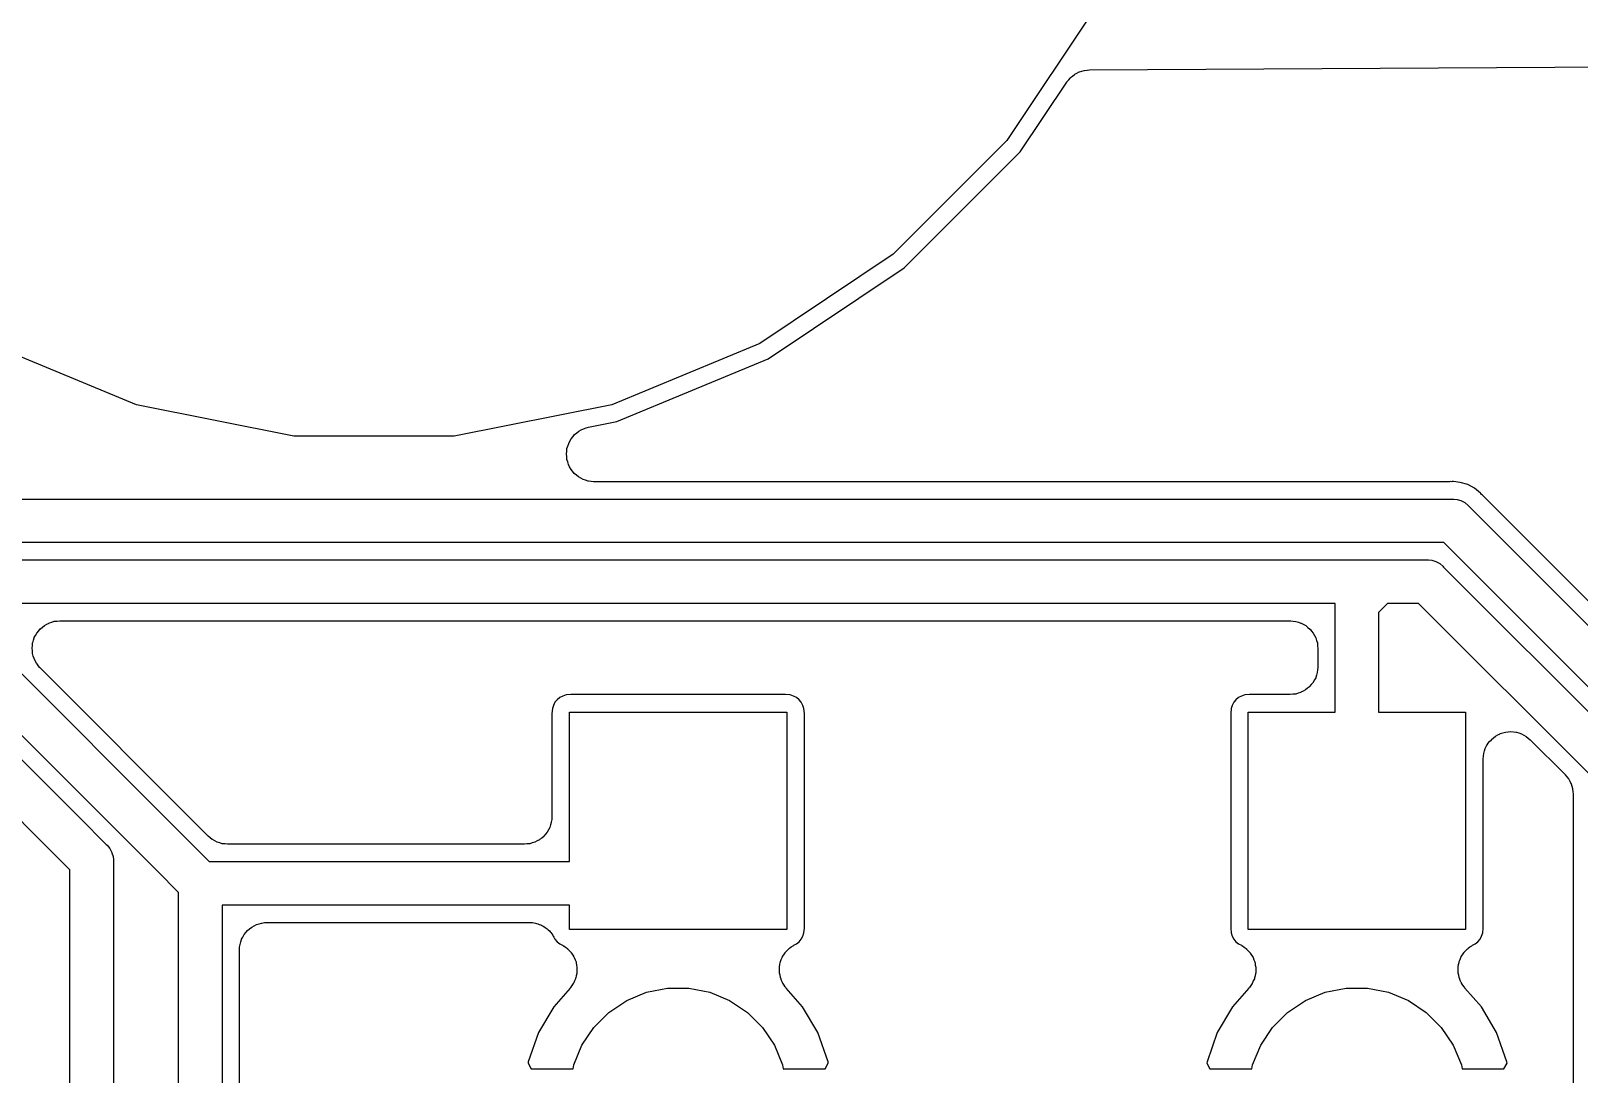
# Model space of a CAD drawing. Extents: x 115.8 to 161.5, y -138.1 to -92.5.
# Drawn here: x 150.52 to 157.65, y -108.52 to -103.72 of the extents above; entities that cross this region are included whole.
import ezdxf

# ---------------------------------------------------------------- set-up
doc = ezdxf.new("R2010")
doc.units = 0
doc.layers.add('BLACK', color=7, linetype='CONTINUOUS')

msp = doc.modelspace()

# ---------------------------------------------------------------- linework, layer by layer
at = {"layer": 'BLACK', "linetype": 'CONTINUOUS'}
for p, q in [((155.423, -103.606), (155.013, -104.22)), ((155.326, -103.915), (155.336, -103.91)), ((155.336, -103.91), (155.346, -103.904)), ((155.346, -103.904), (155.347, -103.904)), ((155.347, -103.904), (155.348, -103.903)), ((155.348, -103.903), (155.359, -103.9)), ((155.359, -103.9), (155.369, -103.897)), ((155.369, -103.897), (155.37, -103.897)), ((155.37, -103.897), (155.371, -103.897)), ((155.371, -103.897), (155.383, -103.896)), ((155.383, -103.896), (155.394, -103.894)), ((155.394, -103.894), (158.409, -103.877)), ((155.075, -104.271), (155.289, -103.951)), ((155.289, -103.951), (155.29, -103.949)), ((155.29, -103.949), (155.298, -103.941)), ((155.298, -103.941), (155.305, -103.932)), ((155.305, -103.932), (155.306, -103.931)), ((155.306, -103.93), (155.315, -103.923)), ((155.306, -103.931), (155.306, -103.93)), ((155.315, -103.923), (155.324, -103.916)), ((155.324, -103.916), (155.325, -103.916)), ((155.325, -103.916), (155.326, -103.915)), ((147.886, -104.083), (151.243, -107.439)), ((151.101, -107.581), (147.77, -104.25)), ((155.013, -104.22), (154.49, -104.743)), ((154.541, -104.805), (155.075, -104.271)), ((154.49, -104.743), (153.876, -105.153)), ((153.914, -105.224), (154.541, -104.805)), ((151.006, -105.436), (150.324, -105.153)), ((153.876, -105.153), (153.194, -105.436)), ((153.217, -105.513), (153.914, -105.224)), ((151.731, -105.58), (151.006, -105.436)), ((153.194, -105.436), (152.469, -105.58)), ((153.054, -105.551), (153.064, -105.546)), ((153.064, -105.546), (153.076, -105.542)), ((153.064, -105.546), (153.064, -105.546)), ((153.064, -105.546), (153.064, -105.546)), ((153.076, -105.542), (153.088, -105.538)), ((153.088, -105.538), (153.217, -105.513)), ((152.469, -105.58), (151.731, -105.58)), ((152.992, -105.626), (152.996, -105.614)), ((152.996, -105.614), (153.002, -105.603)), ((152.996, -105.614), (152.996, -105.614)), ((152.996, -105.614), (152.996, -105.614)), ((153.002, -105.603), (153.008, -105.592)), ((153.008, -105.592), (153.016, -105.582)), ((153.008, -105.592), (153.008, -105.592)), ((153.008, -105.592), (153.008, -105.592)), ((153.016, -105.582), (153.023, -105.573)), ((153.023, -105.573), (153.034, -105.565)), ((153.023, -105.573), (153.023, -105.573)), ((153.023, -105.573), (153.023, -105.573)), ((153.034, -105.565), (153.043, -105.557)), ((153.043, -105.557), (153.054, -105.551)), ((153.043, -105.557), (153.043, -105.557)), ((153.043, -105.557), (153.043, -105.557)), ((152.986, -105.662), (152.987, -105.65)), ((152.987, -105.675), (152.986, -105.662)), ((152.986, -105.662), (152.986, -105.662)), ((152.986, -105.662), (152.986, -105.662)), ((152.987, -105.65), (152.988, -105.638)), ((152.988, -105.687), (152.987, -105.675)), ((152.988, -105.637), (152.992, -105.626)), ((152.988, -105.638), (152.988, -105.637)), ((152.988, -105.638), (152.988, -105.638)), ((152.992, -105.698), (152.988, -105.687)), ((152.988, -105.687), (152.988, -105.687)), ((152.988, -105.687), (152.988, -105.687)), ((152.995, -105.711), (152.992, -105.698)), ((153, -105.721), (152.995, -105.711)), ((152.995, -105.711), (152.995, -105.711)), ((152.995, -105.711), (152.995, -105.711)), ((153.007, -105.733), (153, -105.721)), ((153.014, -105.742), (153.007, -105.733)), ((153.007, -105.733), (153.007, -105.733)), ((153.007, -105.733), (153.007, -105.733)), ((153.022, -105.752), (153.014, -105.742)), ((153.032, -105.76), (153.022, -105.752)), ((153.022, -105.752), (153.022, -105.752)), ((153.022, -105.752), (153.022, -105.752)), ((153.041, -105.768), (153.032, -105.76)), ((149.19, -105.783), (150.745, -107.337)), ((153.052, -105.774), (153.041, -105.768)), ((153.041, -105.768), (153.041, -105.768)), ((153.041, -105.768), (153.041, -105.768)), ((153.063, -105.78), (153.052, -105.774)), ((153.074, -105.783), (153.063, -105.78)), ((153.063, -105.78), (153.063, -105.78)), ((153.063, -105.78), (153.063, -105.78)), ((153.086, -105.787), (153.074, -105.783)), ((153.087, -105.787), (153.086, -105.787)), ((153.099, -105.789), (153.087, -105.787)), ((153.087, -105.787), (153.087, -105.787)), ((153.111, -105.79), (153.099, -105.789)), ((153.113, -105.79), (153.111, -105.79)), ((153.111, -105.79), (153.111, -105.79)), ((153.111, -105.79), (153.111, -105.79)), ((157.051, -105.79), (153.113, -105.79)), ((157.056, -105.789), (157.051, -105.79)), ((157.062, -105.79), (157.056, -105.789)), ((157.063, -105.789), (157.062, -105.79)), ((157.066, -105.789), (157.063, -105.789)), ((157.069, -105.789), (157.066, -105.789)), ((157.101, -105.793), (157.069, -105.789)), ((157.069, -105.789), (157.069, -105.789)), ((157.135, -105.803), (157.101, -105.793)), ((157.166, -105.82), (157.135, -105.803)), ((157.194, -105.842), (157.166, -105.82)), ((150.465, -105.87), (157.061, -105.87)), ((157.061, -105.87), (157.066, -105.87)), ((157.066, -105.87), (157.071, -105.87)), ((157.071, -105.87), (157.071, -105.87)), ((157.071, -105.87), (157.086, -105.871)), ((157.086, -105.871), (157.104, -105.877)), ((157.104, -105.877), (157.122, -105.886)), ((157.122, -105.886), (157.137, -105.899)), ((157.137, -105.899), (157.14, -105.903)), ((157.14, -105.903), (158.367, -107.13)), ((157.196, -105.844), (157.194, -105.842)), ((157.199, -105.848), (157.196, -105.844)), ((157.203, -105.852), (157.199, -105.848)), ((157.204, -105.853), (157.203, -105.852)), ((158.417, -107.066), (157.204, -105.853)), ((150.603, -107.479), (149.074, -105.95)), ((157.025, -106.07), (150.429, -106.07)), ((158.2, -107.245), (157.025, -106.07)), ((150.349, -106.15), (156.72, -106.15)), ((156.72, -106.15), (156.725, -106.15)), ((156.725, -106.15), (156.73, -106.15)), ((156.73, -106.15), (156.945, -106.15)), ((156.945, -106.15), (156.95, -106.15)), ((156.95, -106.15), (156.955, -106.15)), ((156.955, -106.15), (156.955, -106.15)), ((156.955, -106.15), (156.97, -106.151)), ((156.97, -106.151), (156.988, -106.157)), ((156.988, -106.157), (157.006, -106.166)), ((157.006, -106.166), (157.021, -106.179)), ((157.021, -106.179), (157.024, -106.183)), ((157.024, -106.183), (157.867, -107.026)), ((156.525, -106.35), (150.313, -106.35)), ((156.525, -106.355), (156.525, -106.35)), ((156.525, -106.85), (156.525, -106.355)), ((156.766, -106.35), (156.725, -106.391)), ((156.725, -106.391), (156.725, -106.85)), ((156.909, -106.35), (156.766, -106.35)), ((157.7, -107.141), (156.909, -106.35)), ((150.548, -106.486), (150.556, -106.476)), ((150.556, -106.476), (150.563, -106.467)), ((150.563, -106.467), (150.564, -106.467)), ((150.564, -106.467), (150.573, -106.459)), ((150.564, -106.467), (150.564, -106.467)), ((150.573, -106.459), (150.583, -106.451)), ((150.583, -106.451), (150.594, -106.445)), ((150.583, -106.451), (150.583, -106.451)), ((150.583, -106.451), (150.583, -106.451)), ((150.594, -106.445), (150.604, -106.44)), ((150.604, -106.44), (150.605, -106.44)), ((150.605, -106.439), (150.616, -106.436)), ((150.605, -106.44), (150.605, -106.439)), ((150.616, -106.436), (150.628, -106.432)), ((150.628, -106.432), (150.628, -106.432)), ((150.628, -106.432), (150.629, -106.432)), ((150.629, -106.432), (150.641, -106.431)), ((150.641, -106.431), (150.653, -106.43)), ((150.653, -106.43), (156.318, -106.43)), ((156.318, -106.43), (156.319, -106.43)), ((156.319, -106.43), (156.319, -106.43)), ((156.319, -106.43), (156.319, -106.43)), ((156.319, -106.43), (156.32, -106.43)), ((156.32, -106.43), (156.332, -106.431)), ((156.332, -106.431), (156.344, -106.433)), ((156.344, -106.433), (156.344, -106.433)), ((156.344, -106.433), (156.344, -106.433)), ((156.344, -106.433), (156.356, -106.436)), ((156.356, -106.436), (156.367, -106.44)), ((156.367, -106.44), (156.368, -106.44)), ((156.368, -106.44), (156.368, -106.44)), ((156.368, -106.44), (156.378, -106.446)), ((156.378, -106.446), (156.389, -106.452)), ((156.389, -106.452), (156.389, -106.452)), ((156.389, -106.452), (156.39, -106.452)), ((156.39, -106.452), (156.399, -106.46)), ((156.399, -106.46), (156.408, -106.468)), ((156.408, -106.468), (156.408, -106.468)), ((156.408, -106.468), (156.409, -106.468)), ((156.409, -106.468), (156.416, -106.477)), ((156.416, -106.477), (156.424, -106.487)), ((150.526, -106.556), (150.527, -106.544)), ((150.527, -106.544), (150.528, -106.531)), ((150.528, -106.531), (150.528, -106.531)), ((150.528, -106.531), (150.529, -106.531)), ((150.529, -106.531), (150.532, -106.519)), ((150.532, -106.519), (150.536, -106.508)), ((150.536, -106.507), (150.542, -106.497)), ((150.536, -106.508), (150.536, -106.507)), ((150.536, -106.508), (150.536, -106.508)), ((150.542, -106.497), (150.548, -106.486)), ((150.548, -106.486), (150.548, -106.486)), ((150.548, -106.486), (150.548, -106.486)), ((156.424, -106.487), (156.424, -106.487)), ((156.424, -106.487), (156.424, -106.487)), ((156.424, -106.487), (156.43, -106.498)), ((156.43, -106.498), (156.435, -106.509)), ((156.435, -106.509), (156.436, -106.509)), ((156.436, -106.509), (156.436, -106.509)), ((156.436, -106.509), (156.439, -106.521)), ((156.439, -106.521), (156.443, -106.532)), ((156.443, -106.532), (156.443, -106.533)), ((156.443, -106.533), (156.443, -106.533)), ((156.443, -106.533), (156.444, -106.545)), ((156.444, -106.545), (156.445, -106.557)), ((150.527, -106.568), (150.526, -106.556)), ((150.526, -106.556), (150.526, -106.556)), ((150.526, -106.556), (150.526, -106.556)), ((150.528, -106.58), (150.527, -106.568)), ((150.528, -106.581), (150.528, -106.58)), ((150.531, -106.592), (150.528, -106.581)), ((150.528, -106.581), (150.528, -106.581)), ((150.535, -106.604), (150.531, -106.592)), ((150.535, -106.605), (150.535, -106.604)), ((150.535, -106.604), (150.535, -106.604)), ((150.541, -106.615), (150.535, -106.605)), ((150.546, -106.626), (150.541, -106.615)), ((156.445, -106.557), (156.445, -106.642)), ((150.547, -106.627), (150.546, -106.626)), ((150.546, -106.626), (150.546, -106.626)), ((150.554, -106.636), (150.547, -106.627)), ((150.562, -106.646), (150.554, -106.636)), ((150.563, -106.647), (150.562, -106.646)), ((150.562, -106.646), (150.562, -106.646)), ((150.562, -106.646), (150.562, -106.646)), ((150.562, -106.646), (150.562, -106.646)), ((151.306, -107.39), (150.563, -106.647)), ((156.439, -106.68), (156.435, -106.691)), ((156.435, -106.691), (156.435, -106.692)), ((156.442, -106.668), (156.439, -106.68)), ((156.444, -106.656), (156.442, -106.668)), ((156.442, -106.668), (156.442, -106.668)), ((156.442, -106.668), (156.442, -106.668)), ((156.445, -106.644), (156.444, -106.656)), ((156.445, -106.642), (156.445, -106.643)), ((156.445, -106.643), (156.445, -106.643)), ((156.445, -106.643), (156.445, -106.643)), ((156.445, -106.643), (156.445, -106.644)), ((156.366, -106.76), (156.354, -106.763)), ((156.377, -106.754), (156.366, -106.759)), ((156.366, -106.759), (156.366, -106.76)), ((156.366, -106.76), (156.366, -106.76)), ((156.388, -106.748), (156.377, -106.754)), ((156.398, -106.74), (156.388, -106.748)), ((156.388, -106.748), (156.388, -106.748)), ((156.388, -106.748), (156.388, -106.748)), ((156.407, -106.733), (156.398, -106.74)), ((156.415, -106.723), (156.407, -106.732)), ((156.407, -106.732), (156.407, -106.732)), ((156.407, -106.732), (156.407, -106.733)), ((156.423, -106.714), (156.415, -106.723)), ((156.429, -106.702), (156.423, -106.713)), ((156.423, -106.713), (156.423, -106.713)), ((156.423, -106.713), (156.423, -106.714)), ((156.435, -106.692), (156.429, -106.702)), ((156.435, -106.692), (156.435, -106.692)), ((152.926, -106.819), (152.921, -106.834)), ((152.933, -106.805), (152.926, -106.819)), ((152.943, -106.793), (152.933, -106.805)), ((152.955, -106.783), (152.943, -106.793)), ((152.969, -106.776), (152.955, -106.783)), ((152.984, -106.771), (152.969, -106.776)), ((153.006, -106.769), (152.984, -106.771)), ((153.994, -106.769), (153.006, -106.769)), ((154.016, -106.771), (153.994, -106.769)), ((154.031, -106.776), (154.016, -106.771)), ((154.045, -106.783), (154.031, -106.776)), ((154.057, -106.793), (154.045, -106.783)), ((154.067, -106.805), (154.057, -106.793)), ((154.074, -106.819), (154.067, -106.805)), ((154.079, -106.834), (154.074, -106.819)), ((156.051, -106.819), (156.046, -106.834)), ((156.058, -106.805), (156.051, -106.819)), ((156.068, -106.793), (156.058, -106.805)), ((156.08, -106.783), (156.068, -106.793)), ((156.094, -106.776), (156.08, -106.783)), ((156.109, -106.771), (156.094, -106.776)), ((156.131, -106.769), (156.109, -106.771)), ((156.318, -106.769), (156.131, -106.769)), ((156.33, -106.768), (156.318, -106.769)), ((156.342, -106.767), (156.33, -106.768)), ((156.343, -106.767), (156.342, -106.767)), ((156.342, -106.767), (156.342, -106.767)), ((156.354, -106.763), (156.343, -106.767)), ((152.921, -106.834), (152.919, -106.856)), ((152.919, -106.856), (152.919, -107.331)), ((153, -107.538), (153, -106.85)), ((153, -106.85), (154, -106.85)), ((154, -106.85), (154, -107.85)), ((154.081, -106.856), (154.079, -106.834)), ((154.081, -107.844), (154.081, -106.856)), ((156.046, -106.834), (156.044, -106.856)), ((156.044, -106.856), (156.044, -107.844)), ((156.125, -107.85), (156.125, -106.85)), ((156.125, -106.85), (156.525, -106.85)), ((156.725, -106.85), (157.125, -106.85)), ((157.125, -106.85), (157.125, -107.85)), ((157.244, -106.976), (157.254, -106.969)), ((157.244, -106.977), (157.244, -106.976)), ((157.254, -106.969), (157.263, -106.961)), ((157.263, -106.961), (157.274, -106.955)), ((157.263, -106.961), (157.263, -106.961)), ((157.263, -106.961), (157.263, -106.961)), ((157.274, -106.955), (157.285, -106.95)), ((157.285, -106.949), (157.297, -106.946)), ((157.285, -106.95), (157.285, -106.949)), ((157.285, -106.95), (157.285, -106.95)), ((157.297, -106.946), (157.309, -106.942)), ((157.309, -106.942), (157.321, -106.941)), ((157.309, -106.942), (157.309, -106.942)), ((157.309, -106.942), (157.309, -106.942)), ((157.321, -106.941), (157.333, -106.94)), ((157.333, -106.94), (157.334, -106.94)), ((157.334, -106.94), (157.334, -106.94)), ((157.334, -106.94), (157.346, -106.941)), ((157.346, -106.941), (157.358, -106.943)), ((157.358, -106.943), (157.358, -106.943)), ((157.358, -106.943), (157.359, -106.943)), ((157.359, -106.943), (157.37, -106.946)), ((157.37, -106.946), (157.382, -106.95)), ((157.382, -106.95), (157.382, -106.95)), ((157.382, -106.95), (157.382, -106.95)), ((157.382, -106.95), (157.393, -106.956)), ((157.393, -106.956), (157.404, -106.962)), ((157.404, -106.962), (157.404, -106.962)), ((157.404, -106.962), (157.404, -106.962)), ((157.404, -106.962), (157.413, -106.97)), ((157.413, -106.97), (157.423, -106.977)), ((157.207, -107.053), (157.209, -107.041)), ((157.209, -107.041), (157.212, -107.029)), ((157.209, -107.041), (157.209, -107.041)), ((157.209, -107.041), (157.209, -107.041)), ((157.212, -107.029), (157.216, -107.018)), ((157.216, -107.017), (157.222, -107.006)), ((157.216, -107.018), (157.216, -107.017)), ((157.216, -107.017), (157.216, -107.017)), ((157.222, -107.006), (157.228, -106.996)), ((157.228, -106.995), (157.236, -106.986)), ((157.228, -106.996), (157.228, -106.995)), ((157.228, -106.996), (157.228, -106.996)), ((157.236, -106.986), (157.244, -106.977)), ((157.244, -106.977), (157.244, -106.977)), ((157.423, -106.977), (157.583, -107.137)), ((157.206, -107.065), (157.207, -107.053)), ((157.206, -107.066), (157.206, -107.065)), ((157.206, -107.067), (157.206, -107.066)), ((157.206, -107.066), (157.206, -107.066)), ((157.206, -107.066), (157.206, -107.066)), ((157.206, -107.844), (157.206, -107.067)), ((157.583, -107.137), (157.583, -107.138)), ((157.583, -107.138), (157.583, -107.138)), ((157.583, -107.138), (157.583, -107.138)), ((157.583, -107.138), (157.584, -107.139)), ((157.584, -107.139), (157.591, -107.148)), ((157.591, -107.148), (157.599, -107.157)), ((157.599, -107.157), (157.599, -107.157)), ((157.599, -107.157), (157.6, -107.158)), ((157.6, -107.158), (157.605, -107.168)), ((157.605, -107.168), (157.61, -107.179)), ((157.61, -107.179), (157.611, -107.179)), ((157.611, -107.179), (157.611, -107.18)), ((157.611, -107.18), (157.614, -107.191)), ((157.614, -107.191), (157.618, -107.202)), ((157.618, -107.202), (157.618, -107.203)), ((157.618, -107.203), (157.618, -107.204)), ((157.618, -107.204), (157.619, -107.216)), ((157.619, -107.216), (157.62, -107.227)), ((157.62, -107.227), (157.62, -109.431)), ((152.919, -107.331), (152.919, -107.332)), ((152.919, -107.332), (152.919, -107.332)), ((152.919, -107.332), (152.919, -107.332)), ((152.919, -107.332), (152.919, -107.333)), ((150.745, -107.337), (150.745, -107.337)), ((150.745, -107.337), (150.867, -107.46)), ((151.337, -107.421), (151.306, -107.39)), ((151.306, -107.39), (151.306, -107.39)), ((152.897, -107.403), (152.889, -107.412)), ((152.903, -107.392), (152.897, -107.402)), ((152.897, -107.402), (152.897, -107.403)), ((152.897, -107.403), (152.897, -107.403)), ((152.909, -107.381), (152.903, -107.392)), ((152.913, -107.369), (152.909, -107.381)), ((152.909, -107.381), (152.909, -107.381)), ((152.909, -107.381), (152.909, -107.381)), ((152.916, -107.358), (152.913, -107.369)), ((152.918, -107.345), (152.916, -107.357)), ((152.916, -107.357), (152.916, -107.357)), ((152.916, -107.357), (152.916, -107.358)), ((152.919, -107.333), (152.918, -107.345)), ((150.867, -107.46), (150.871, -107.463)), ((150.871, -107.463), (150.884, -107.478)), ((151.243, -107.439), (151.243, -107.439)), ((151.243, -107.439), (151.341, -107.538)), ((151.346, -107.429), (151.337, -107.421)), ((151.355, -107.436), (151.346, -107.429)), ((151.356, -107.436), (151.355, -107.436)), ((151.357, -107.437), (151.356, -107.436)), ((151.367, -107.442), (151.357, -107.437)), ((151.377, -107.448), (151.367, -107.442)), ((151.378, -107.448), (151.377, -107.448)), ((151.378, -107.449), (151.378, -107.448)), ((151.39, -107.452), (151.378, -107.449)), ((151.401, -107.456), (151.39, -107.452)), ((151.402, -107.456), (151.401, -107.456)), ((151.401, -107.456), (151.401, -107.456)), ((151.414, -107.457), (151.402, -107.456)), ((151.425, -107.458), (151.414, -107.457)), ((151.427, -107.458), (151.425, -107.458)), ((152.792, -107.458), (151.427, -107.458)), ((151.427, -107.458), (151.427, -107.458)), ((151.427, -107.458), (151.427, -107.458)), ((151.427, -107.458), (151.427, -107.458)), ((152.804, -107.457), (152.792, -107.458)), ((152.816, -107.456), (152.804, -107.457)), ((152.817, -107.456), (152.816, -107.456)), ((152.816, -107.456), (152.816, -107.456)), ((152.828, -107.452), (152.817, -107.456)), ((152.84, -107.449), (152.828, -107.452)), ((152.851, -107.443), (152.84, -107.449)), ((152.84, -107.449), (152.84, -107.449)), ((152.84, -107.449), (152.84, -107.449)), ((152.862, -107.438), (152.851, -107.443)), ((152.872, -107.43), (152.862, -107.437)), ((152.862, -107.437), (152.862, -107.437)), ((152.862, -107.437), (152.862, -107.438)), ((152.881, -107.422), (152.872, -107.43)), ((152.889, -107.412), (152.881, -107.421)), ((152.881, -107.421), (152.881, -107.422)), ((152.881, -107.422), (152.881, -107.422)), ((150.7, -107.576), (150.603, -107.479)), ((150.603, -107.479), (150.603, -107.479)), ((150.884, -107.478), (150.893, -107.496)), ((150.893, -107.496), (150.893, -107.497)), ((150.893, -107.497), (150.899, -107.515)), ((150.899, -107.515), (150.899, -107.515)), ((150.899, -107.515), (150.9, -107.529)), ((150.9, -107.529), (150.9, -107.529)), ((150.9, -107.529), (150.9, -107.534)), ((150.9, -107.534), (150.9, -107.539)), ((150.9, -107.539), (150.9, -110.088)), ((151.341, -107.538), (153, -107.538)), ((150.7, -110.088), (150.7, -107.576)), ((151.2, -107.68), (151.101, -107.581)), ((151.101, -107.581), (151.101, -107.581)), ((151.2, -110.088), (151.2, -107.68)), ((153, -107.738), (151.4, -107.738)), ((151.4, -107.738), (151.4, -110.088)), ((153, -107.85), (153, -107.738)), ((151.548, -107.834), (151.559, -107.828)), ((151.559, -107.828), (151.571, -107.824)), ((151.559, -107.828), (151.559, -107.828)), ((151.559, -107.828), (151.559, -107.828)), ((151.571, -107.824), (151.582, -107.821)), ((151.582, -107.821), (151.583, -107.821)), ((151.583, -107.821), (151.595, -107.819)), ((151.583, -107.821), (151.583, -107.821)), ((151.595, -107.819), (151.607, -107.818)), ((151.607, -107.818), (152.816, -107.818)), ((152.816, -107.818), (152.818, -107.818)), ((152.818, -107.818), (152.824, -107.819)), ((152.824, -107.819), (152.829, -107.819)), ((152.829, -107.819), (152.836, -107.82)), ((152.836, -107.82), (152.843, -107.821)), ((152.843, -107.821), (152.848, -107.823)), ((152.848, -107.823), (152.854, -107.824)), ((152.854, -107.824), (152.86, -107.827)), ((152.86, -107.827), (152.866, -107.829)), ((152.866, -107.829), (152.871, -107.831)), ((152.871, -107.831), (152.876, -107.833)), ((151.486, -107.908), (151.49, -107.896)), ((151.49, -107.895), (151.496, -107.885)), ((151.49, -107.896), (151.49, -107.895)), ((151.49, -107.896), (151.49, -107.896)), ((151.496, -107.885), (151.502, -107.874)), ((151.502, -107.874), (151.51, -107.864)), ((151.502, -107.874), (151.502, -107.874)), ((151.502, -107.874), (151.502, -107.874)), ((151.51, -107.864), (151.518, -107.855)), ((151.518, -107.855), (151.527, -107.847)), ((151.518, -107.855), (151.518, -107.855)), ((151.518, -107.855), (151.518, -107.855)), ((151.527, -107.847), (151.537, -107.84)), ((151.537, -107.839), (151.548, -107.834)), ((151.537, -107.84), (151.537, -107.839)), ((151.537, -107.839), (151.537, -107.839)), ((152.876, -107.833), (152.882, -107.837)), ((152.882, -107.837), (152.888, -107.841)), ((152.888, -107.841), (152.892, -107.844)), ((152.892, -107.844), (152.897, -107.847)), ((152.897, -107.847), (152.902, -107.852)), ((152.902, -107.852), (152.907, -107.856)), ((152.907, -107.856), (152.911, -107.861)), ((152.911, -107.861), (152.914, -107.865)), ((152.914, -107.865), (152.918, -107.87)), ((152.918, -107.87), (152.923, -107.876)), ((152.923, -107.876), (152.925, -107.881)), ((152.925, -107.881), (152.928, -107.885)), ((152.928, -107.885), (152.933, -107.895)), ((152.933, -107.895), (152.943, -107.907)), ((154, -107.85), (153, -107.85)), ((154.057, -107.907), (154.067, -107.895)), ((154.067, -107.895), (154.074, -107.881)), ((154.074, -107.881), (154.079, -107.866)), ((154.079, -107.866), (154.081, -107.844)), ((156.044, -107.844), (156.046, -107.866)), ((156.046, -107.866), (156.051, -107.881)), ((156.051, -107.881), (156.058, -107.895)), ((156.058, -107.895), (156.068, -107.907)), ((157.125, -107.85), (156.125, -107.85)), ((157.182, -107.907), (157.192, -107.895)), ((157.192, -107.895), (157.199, -107.881)), ((157.199, -107.881), (157.204, -107.866)), ((157.204, -107.866), (157.206, -107.844)), ((151.48, -107.944), (151.481, -107.932)), ((151.48, -107.944), (151.48, -107.944)), ((151.48, -107.944), (151.48, -107.944)), ((151.48, -107.944), (151.48, -107.944)), ((151.48, -107.945), (151.48, -107.944)), ((151.48, -109.902), (151.48, -107.945)), ((151.481, -107.932), (151.483, -107.92)), ((151.483, -107.919), (151.486, -107.908)), ((151.483, -107.92), (151.483, -107.919)), ((151.483, -107.919), (151.483, -107.919)), ((152.943, -107.907), (152.955, -107.917)), ((152.955, -107.917), (152.968, -107.923)), ((152.968, -107.923), (152.969, -107.924)), ((152.969, -107.924), (152.971, -107.925)), ((152.971, -107.925), (152.973, -107.926)), ((152.973, -107.926), (152.981, -107.932)), ((152.981, -107.932), (152.99, -107.938)), ((152.99, -107.938), (152.991, -107.94)), ((152.991, -107.94), (152.992, -107.941)), ((152.992, -107.941), (153, -107.949)), ((153, -107.949), (153.007, -107.956)), ((153.007, -107.956), (153.008, -107.958)), ((153.008, -107.958), (153.009, -107.959)), ((153.009, -107.959), (153.015, -107.968)), ((153.015, -107.968), (153.02, -107.977)), ((153.98, -107.975), (153.986, -107.967)), ((153.986, -107.967), (153.992, -107.958)), ((153.992, -107.958), (153.993, -107.956)), ((153.993, -107.956), (153.994, -107.955)), ((153.994, -107.955), (154.002, -107.947)), ((154.002, -107.947), (154.009, -107.94)), ((154.009, -107.94), (154.01, -107.939)), ((154.01, -107.939), (154.012, -107.937)), ((154.012, -107.937), (154.02, -107.931)), ((154.02, -107.931), (154.029, -107.925)), ((154.029, -107.925), (154.031, -107.924)), ((154.031, -107.924), (154.032, -107.923)), ((154.032, -107.923), (154.045, -107.917)), ((154.045, -107.917), (154.057, -107.907)), ((156.068, -107.907), (156.08, -107.917)), ((156.08, -107.917), (156.093, -107.923)), ((156.093, -107.923), (156.094, -107.924)), ((156.094, -107.924), (156.096, -107.925)), ((156.096, -107.925), (156.098, -107.926)), ((156.098, -107.926), (156.106, -107.932)), ((156.106, -107.932), (156.115, -107.938)), ((156.115, -107.938), (156.116, -107.94)), ((156.116, -107.94), (156.117, -107.941)), ((156.117, -107.941), (156.125, -107.949)), ((156.125, -107.949), (156.132, -107.956)), ((156.132, -107.956), (156.133, -107.958)), ((156.133, -107.958), (156.134, -107.959)), ((156.134, -107.959), (156.14, -107.968)), ((156.14, -107.968), (156.145, -107.977)), ((157.105, -107.975), (157.111, -107.967)), ((157.111, -107.967), (157.117, -107.958)), ((157.117, -107.958), (157.118, -107.956)), ((157.118, -107.956), (157.119, -107.955)), ((157.119, -107.955), (157.127, -107.947)), ((157.127, -107.947), (157.134, -107.94)), ((157.134, -107.94), (157.135, -107.939)), ((157.135, -107.939), (157.137, -107.937)), ((157.137, -107.937), (157.145, -107.931)), ((157.145, -107.931), (157.154, -107.925)), ((157.154, -107.925), (157.156, -107.924)), ((157.156, -107.924), (157.157, -107.923)), ((157.157, -107.923), (157.17, -107.917)), ((157.17, -107.917), (157.182, -107.907)), ((153.02, -107.977), (153.021, -107.979)), ((153.021, -107.979), (153.022, -107.98)), ((153.022, -107.98), (153.026, -107.99)), ((153.026, -107.99), (153.03, -108)), ((153.03, -108), (153.03, -108.002)), ((153.03, -108.002), (153.031, -108.004)), ((153.031, -108.004), (153.032, -108.014)), ((153.032, -108.014), (153.034, -108.024)), ((153.034, -108.024), (153.034, -108.026)), ((153.034, -108.026), (153.034, -108.028)), ((153.034, -108.028), (153.034, -108.039)), ((153.034, -108.039), (153.034, -108.049)), ((153.966, -108.022), (153.968, -108.012)), ((153.966, -108.024), (153.966, -108.022)), ((153.966, -108.026), (153.966, -108.024)), ((153.966, -108.037), (153.966, -108.026)), ((153.966, -108.047), (153.966, -108.037)), ((153.968, -108.012), (153.97, -108.002)), ((153.97, -108.002), (153.971, -108)), ((153.971, -107.998), (153.975, -107.988)), ((153.971, -108), (153.971, -107.998)), ((153.975, -107.988), (153.979, -107.979)), ((153.979, -107.979), (153.98, -107.977)), ((153.98, -107.977), (153.98, -107.975)), ((156.145, -107.977), (156.146, -107.979)), ((156.146, -107.979), (156.147, -107.98)), ((156.147, -107.98), (156.151, -107.99)), ((156.151, -107.99), (156.155, -108)), ((156.155, -108), (156.155, -108.002)), ((156.155, -108.002), (156.156, -108.004)), ((156.156, -108.004), (156.157, -108.014)), ((156.157, -108.014), (156.159, -108.024)), ((156.159, -108.024), (156.159, -108.026)), ((156.159, -108.026), (156.159, -108.028)), ((156.159, -108.028), (156.159, -108.039)), ((156.159, -108.039), (156.159, -108.049)), ((157.091, -108.022), (157.093, -108.012)), ((157.091, -108.024), (157.091, -108.022)), ((157.091, -108.026), (157.091, -108.024)), ((157.091, -108.037), (157.091, -108.026)), ((157.091, -108.047), (157.091, -108.037)), ((157.093, -108.012), (157.095, -108.002)), ((157.095, -108.002), (157.096, -108)), ((157.096, -107.998), (157.1, -107.988)), ((157.096, -108), (157.096, -107.998)), ((157.1, -107.988), (157.104, -107.979)), ((157.104, -107.979), (157.105, -107.977)), ((157.105, -107.977), (157.105, -107.975)), ((153.011, -108.108), (153.005, -108.117)), ((153.017, -108.099), (153.011, -108.108)), ((153.018, -108.098), (153.017, -108.099)), ((153.019, -108.096), (153.018, -108.098)), ((153.023, -108.086), (153.019, -108.096)), ((153.028, -108.077), (153.023, -108.086)), ((153.029, -108.073), (153.028, -108.075)), ((153.028, -108.075), (153.028, -108.077)), ((153.031, -108.063), (153.029, -108.073)), ((153.033, -108.053), (153.031, -108.063)), ((153.034, -108.051), (153.033, -108.053)), ((153.034, -108.049), (153.034, -108.051)), ((153.966, -108.049), (153.966, -108.047)), ((153.966, -108.051), (153.966, -108.049)), ((153.969, -108.061), (153.966, -108.051)), ((153.971, -108.072), (153.969, -108.061)), ((153.971, -108.073), (153.971, -108.072)), ((153.972, -108.075), (153.971, -108.073)), ((153.976, -108.085), (153.972, -108.075)), ((153.98, -108.094), (153.976, -108.085)), ((153.981, -108.096), (153.98, -108.094)), ((153.982, -108.098), (153.981, -108.096)), ((153.988, -108.106), (153.982, -108.098)), ((153.993, -108.115), (153.988, -108.106)), ((153.995, -108.117), (153.993, -108.115)), ((156.136, -108.108), (156.13, -108.117)), ((156.142, -108.099), (156.136, -108.108)), ((156.143, -108.098), (156.142, -108.099)), ((156.144, -108.096), (156.143, -108.098)), ((156.148, -108.086), (156.144, -108.096)), ((156.153, -108.077), (156.148, -108.086)), ((156.154, -108.073), (156.153, -108.075)), ((156.153, -108.075), (156.153, -108.077)), ((156.156, -108.063), (156.154, -108.073)), ((156.158, -108.053), (156.156, -108.063)), ((156.159, -108.051), (156.158, -108.053)), ((156.159, -108.049), (156.159, -108.051)), ((157.091, -108.049), (157.091, -108.047)), ((157.091, -108.051), (157.091, -108.049)), ((157.094, -108.061), (157.091, -108.051)), ((157.096, -108.072), (157.094, -108.061)), ((157.096, -108.073), (157.096, -108.072)), ((157.097, -108.075), (157.096, -108.073)), ((157.101, -108.085), (157.097, -108.075)), ((157.105, -108.094), (157.101, -108.085)), ((157.106, -108.096), (157.105, -108.094)), ((157.107, -108.098), (157.106, -108.096)), ((157.113, -108.106), (157.107, -108.098)), ((157.118, -108.115), (157.113, -108.106)), ((157.12, -108.117), (157.118, -108.115)), ((153.003, -108.12), (152.927, -108.206)), ((153.004, -108.118), (153.003, -108.12)), ((153.005, -108.117), (153.004, -108.118)), ((153.181, -108.232), (153.263, -108.177)), ((153.263, -108.177), (153.354, -108.139)), ((153.354, -108.139), (153.451, -108.12)), ((153.451, -108.12), (153.549, -108.12)), ((153.549, -108.12), (153.646, -108.139)), ((153.646, -108.139), (153.737, -108.177)), ((153.737, -108.177), (153.819, -108.232)), ((153.996, -108.118), (153.995, -108.117)), ((153.997, -108.12), (153.996, -108.118)), ((154.073, -108.206), (153.997, -108.12)), ((156.128, -108.12), (156.052, -108.206)), ((156.129, -108.118), (156.128, -108.12)), ((156.13, -108.117), (156.129, -108.118)), ((156.306, -108.232), (156.388, -108.177)), ((156.388, -108.177), (156.479, -108.139)), ((156.479, -108.139), (156.576, -108.12)), ((156.576, -108.12), (156.674, -108.12)), ((156.674, -108.12), (156.771, -108.139)), ((156.771, -108.139), (156.862, -108.177)), ((156.862, -108.177), (156.944, -108.232)), ((157.121, -108.118), (157.12, -108.117)), ((157.122, -108.12), (157.121, -108.118)), ((157.198, -108.206), (157.122, -108.12)), ((152.927, -108.206), (152.857, -108.325)), ((153.112, -108.301), (153.181, -108.232)), ((153.819, -108.232), (153.888, -108.301)), ((154.143, -108.325), (154.073, -108.206)), ((156.052, -108.206), (155.982, -108.325)), ((156.237, -108.301), (156.306, -108.232)), ((156.944, -108.232), (157.013, -108.301)), ((157.268, -108.325), (157.198, -108.206)), ((152.857, -108.325), (152.81, -108.46)), ((153.057, -108.383), (153.112, -108.301)), ((153.888, -108.301), (153.943, -108.383)), ((154.19, -108.46), (154.143, -108.325)), ((155.982, -108.325), (155.935, -108.46)), ((156.182, -108.383), (156.237, -108.301)), ((157.013, -108.301), (157.068, -108.383)), ((157.315, -108.46), (157.268, -108.325)), ((153.019, -108.474), (153.057, -108.383)), ((153.943, -108.383), (153.981, -108.474)), ((156.144, -108.474), (156.182, -108.383)), ((157.068, -108.383), (157.106, -108.474)), ((152.81, -108.46), (152.809, -108.466)), ((152.809, -108.466), (152.823, -108.491)), ((154.177, -108.491), (154.191, -108.466)), ((154.191, -108.466), (154.19, -108.46)), ((155.935, -108.46), (155.934, -108.466)), ((155.934, -108.466), (155.948, -108.491)), ((157.302, -108.491), (157.316, -108.466)), ((157.316, -108.466), (157.315, -108.46)), ((152.823, -108.491), (153.016, -108.491)), ((153.016, -108.491), (153.019, -108.474)), ((153.981, -108.474), (153.984, -108.491)), ((153.984, -108.491), (154.177, -108.491)), ((155.948, -108.491), (156.141, -108.491)), ((156.141, -108.491), (156.144, -108.474)), ((157.106, -108.474), (157.109, -108.491)), ((157.109, -108.491), (157.302, -108.491))]:
    msp.add_line(p, q, dxfattribs=at)

doc.saveas('drawing.dxf')
